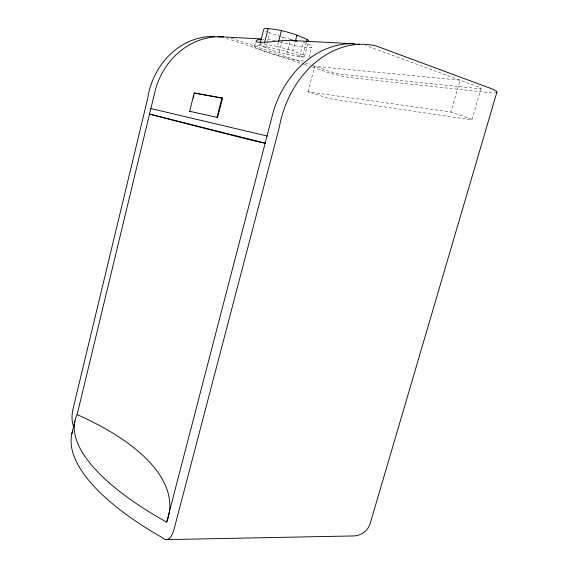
<?xml version="1.0" encoding="UTF-8"?>
<svg xmlns="http://www.w3.org/2000/svg" width="568" height="568" viewBox="0 0 568 568"><rect width="100%" height="100%" fill="white"/><g stroke="black" fill="none" stroke-linecap="round" stroke-linejoin="round"><path stroke-width="0.43" stroke-dasharray="2.84 2.13" d="M254.556 46.228L255.415 42.849M306.294 42.735L303.092 54.94A23.153 2.627 15 0 1 299.563 56.679C286.059 54.152 271.774 51.702 259.86 44.623L260.293 42.927M265.895 47.918L269.757 32.859L268.359 32.184M264.234 43.984L277.347 46.427L278.412 42.288M279.215 52.277L283.077 37.346L281.472 36.849M286.776 54.244L290.66 39.32L293.024 39.81M303.092 54.94L292.868 50.808L295.232 41.727M299.563 56.679L303.511 41.62M304.547 56.26L308.573 40.939M309.035 57.311L311.733 47.066M307.977 91.831L314.736 66.321L460.059 80.159L450.893 112.038L307.977 91.831L325.748 97.447A7.746 0.582 14.7 0 0 333.757 99.421L470.51 119.663A9.67 0.866 13.9 0 0 470.439 118.669L450.893 112.038M472.001 119.543L481.068 88.409M259.86 44.623L260.719 43.913L263.353 43.97M262.487 39.32L263.999 39.185M275.338 40.498L267.237 39.455M283.077 37.346L290.66 39.32M277.347 46.427L292.868 50.808M280.663 36.6L269.757 32.859M226.596 38.347L303.376 64.184M304.207 64.461L309.212 66.151M312.556 67.272L325.074 71.483A20.704 2.18 14.6 0 0 350.761 77.653L490.319 92.747A25.865 3.238 13.5 0 0 495.701 92.79M231.268 38.127L302.211 62.09M305.556 63.218L311.399 65.192M312.23 65.476L332.479 72.299A7.782 0.816 14.6 0 0 340.537 74.223L479.513 88.722A9.72 1.214 13.5 0 0 479.548 87.365L365.465 45.355M303.56 42.018L305.35 42.706A27.832 3.507 15.1 0 1 308.282 47.648A27.832 3.507 15.1 0 1 280.187 41.989M265.561 30.842L267.663 31.851M303.56 61.046A27.768 3.06 15 0 1 262.643 50.687A27.768 3.06 15 0 1 265.746 46.675A27.768 3.06 15 0 1 305.584 58.433"/><path stroke-width="0.85" d="M193.297 98.15L193.894 95.594M71.845 433.803L74.955 420.938M355.327 43.843A93.067 74.493 -76.5 0 0 273.669 110.384L166.672 522.141A245.099 83.851 17.4 0 1 77.12 414.626L155.689 88.516A73.315 64.283 -81.5 0 1 223.657 36.977M189.669 111.271L194.192 92.989L222.578 98.157L217.544 117.491L189.669 111.271L190.166 111.406M221.91 97.959L217.026 117.342L217.544 117.491M260.293 42.927L263.772 29.309L264.674 28.45C279.321 28.954 293.912 33.306 307.153 39.483A23.203 3.053 15.1 0 1 308.573 40.939M264.439 43.168L268.224 28.4M278.625 41.457L281.409 30.693M295.452 40.903L296.957 35.124M306.514 41.918L307.153 39.483M496.901 92.13L370.151 523.611C368.092 530.654 361.262 535.574 354.027 535.929L166.736 539.6M261.727 39.391L257.24 39.945L255.849 41.166L256.537 42.011C268.394 43.289 280.23 39.81 292.165 40.548L353.608 43.757M221.087 36.828L261.266 38.929M292.165 40.548L297.206 41.173M222.578 98.157L194.192 92.989M151.017 108.573L267.194 136.043M72.782 430.438A244.595 87.231 17.5 0 0 162.59 537.818A18.893 8.527 -88.4 0 0 173.964 529.596L279.3 127.367A94.629 75.168 -76.3 0 1 376.073 45.923L490.83 88.452A25.865 3.238 13.5 0 1 496.56 92.527M357.897 44.055A93.067 74.493 -76.5 0 1 359.601 44.261M214.839 36.501A72.385 63.722 -81.9 0 0 147.559 99.045L73.052 408.747A14.591 5.46 -84.2 0 0 73.563 426.32M217.388 36.65A72.385 63.722 -81.9 0 1 220.767 37.026M77.12 414.626A275.608 110.22 5.9 0 1 166.672 522.141M265.348 143.15L149.675 114.132A293.131 2.087 14.9 0 0 265.348 143.15"/></g></svg>
